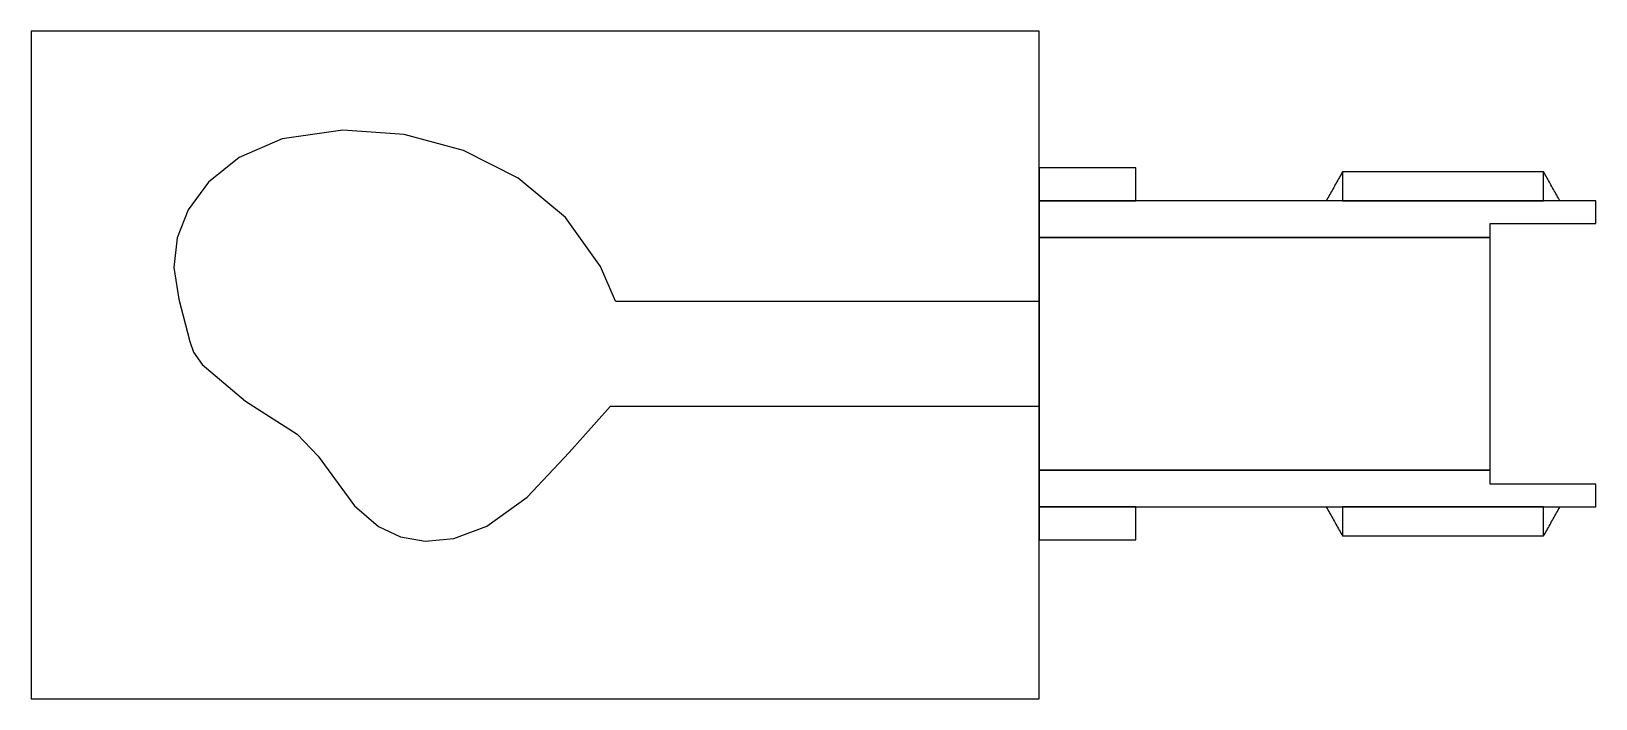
# Model space of a CAD drawing. Extents: x -8.6 to 18.1, y -5.7 to 5.7.
import ezdxf

# ---------------------------------------------------------------- set-up
doc = ezdxf.new("R2010")
doc.units = 0

msp = doc.modelspace()

# ---------------------------------------------------------------- linework, layer by layer
at = {"layer": 'PEC'}
for points in [[(1.370228, 1.089666), (1.116911, 1.681798), (0.514601, 2.517647), (-0.289693, 3.188152), (-1.224604, 3.660815), (-2.236392, 3.933762), (-3.28176, 4.008576), (-4.317285, 3.856454), (-5.052116, 3.537752), (-5.578345, 3.118055), (-5.925105, 2.64842), (-6.11211, 2.169231), (-6.167274, 1.663533), (-6.082791, 1.121428), (-5.895489, 0.402548), (-5.831325, 0.217192), (-5.686406, 0.006051), (-4.944322, -0.617269), (-4.059888, -1.181469), (-3.70172, -1.555231), (-3.085968, -2.404041), (-2.672783, -2.755842), (-2.297226, -2.931861), (-1.878704, -3.00464), (-1.387539, -2.959526), (-0.82545, -2.75138), (-0.137427, -2.257296), (0.579385, -1.491324), (1.280576, -0.710334)], [(1.370228, 1.089666), (8.600309, 1.089666)], [(8.600309, 1.089666), (8.600309, -0.710334)], [(8.600309, -0.710334), (1.280576, -0.710334)]]:
    msp.add_lwpolyline(points, dxfattribs=at)
at = {"layer": 'ROGERS RO4003C (LOSSY)'}
msp.add_lwpolyline([(8.600309, -5.693687), (8.600309, 5.693687), (-8.600309, 5.693687), (-8.600309, -5.693687)], close=True, dxfattribs=at)
at = {"layer": 'ROSENBERGER_32K101-400L5_V2_GOLD'}
for points in [[(8.600309, 2.801781), (10.250309, 2.801781), (10.250309, 3.364666), (8.600309, 3.364666)], [(13.780309, 3.296789), (13.780309, 2.801781), (17.210309, 2.801781), (17.210309, 3.296789)], [(8.600309, 2.801781), (8.600309, 2.173982), (16.300309, 2.173982), (16.300309, 2.413266), (18.100309, 2.413266), (18.100309, 2.801781)], [(8.600309, -1.794651), (8.600309, -2.42245), (18.100309, -2.42245), (18.100309, -2.033934), (16.300309, -2.033934), (16.300309, -1.794651)], [(10.250309, -2.42245), (8.600309, -2.42245), (8.600309, -2.985334), (10.250309, -2.985334)], [(13.780309, -2.42245), (13.780309, -2.917458), (17.210309, -2.917458), (17.210309, -2.42245)]]:
    msp.add_lwpolyline(points, close=True, dxfattribs=at)
for points in [[(13.780309, 3.296789), (13.768993, 3.27676), (13.754888, 3.251783), (13.740786, 3.226805), (13.726688, 3.201824), (13.712594, 3.17684), (13.698504, 3.151855), (13.684418, 3.126867), (13.670337, 3.101877), (13.65626, 3.076884), (13.642187, 3.051889), (13.628119, 3.026891), (13.614056, 3.00189), (13.599998, 2.976887), (13.585945, 2.951881), (13.571896, 2.926872), (13.557853, 2.90186), (13.543816, 2.876845), (13.529784, 2.851827), (13.515758, 2.826806), (13.501737, 2.801781)], [(13.780309, 3.296789), (13.780309, 2.801781)], [(17.48888, 2.801781), (17.477636, 2.821851), (17.463611, 2.846873), (17.44958, 2.871891), (17.435544, 2.896907), (17.421502, 2.921919), (17.407455, 2.946929), (17.393402, 2.971936), (17.379345, 2.996939), (17.365283, 3.02194), (17.351216, 3.046939), (17.337144, 3.071935), (17.323068, 3.096928), (17.308987, 3.121919), (17.294903, 3.146907), (17.280813, 3.171893), (17.26672, 3.196877), (17.252623, 3.221858), (17.238522, 3.246837), (17.224417, 3.271814), (17.210309, 3.296789)], [(17.210309, 2.801781), (17.210309, 3.296789)], [(13.780309, 2.801781), (13.501737, 2.801781)], [(17.48888, 2.801781), (17.210309, 2.801781)], [(13.501737, -2.42245), (13.780309, -2.42245)], [(13.501737, -2.42245), (13.512981, -2.442519), (13.527006, -2.467541), (13.541037, -2.49256), (13.555073, -2.517575), (13.569115, -2.542588), (13.583162, -2.567597), (13.597215, -2.592604), (13.611272, -2.617608), (13.625334, -2.642609), (13.639401, -2.667607), (13.653473, -2.692603), (13.667549, -2.717596), (13.68163, -2.742587), (13.695715, -2.767575), (13.709804, -2.792561), (13.723897, -2.817545), (13.737994, -2.842526), (13.752095, -2.867506), (13.7662, -2.892483), (13.780309, -2.917458)], [(13.780309, -2.42245), (13.780309, -2.917458)], [(17.210309, -2.42245), (17.48888, -2.42245)], [(17.210309, -2.917458), (17.210309, -2.42245)], [(17.210309, -2.917458), (17.221624, -2.897428), (17.235729, -2.872452), (17.249831, -2.847473), (17.263929, -2.822492), (17.278023, -2.797509), (17.292113, -2.772523), (17.306199, -2.747535), (17.32028, -2.722545), (17.334357, -2.697552), (17.34843, -2.672557), (17.362498, -2.647559), (17.376561, -2.622559), (17.390619, -2.597555), (17.404672, -2.572549), (17.418721, -2.54754), (17.432764, -2.522528), (17.446801, -2.497513), (17.460833, -2.472495), (17.47486, -2.447474), (17.48888, -2.42245)]]:
    msp.add_lwpolyline(points, dxfattribs=at)
at = {"layer": 'ROSENBERGER_32K101-400L5_V2_TEFLON (PTFE) (LOSSY)'}
msp.add_lwpolyline([(8.600309, 2.173982), (8.600309, -1.794651), (16.300309, -1.794651), (16.300309, 2.173982)], close=True, dxfattribs=at)

doc.saveas('drawing.dxf')
